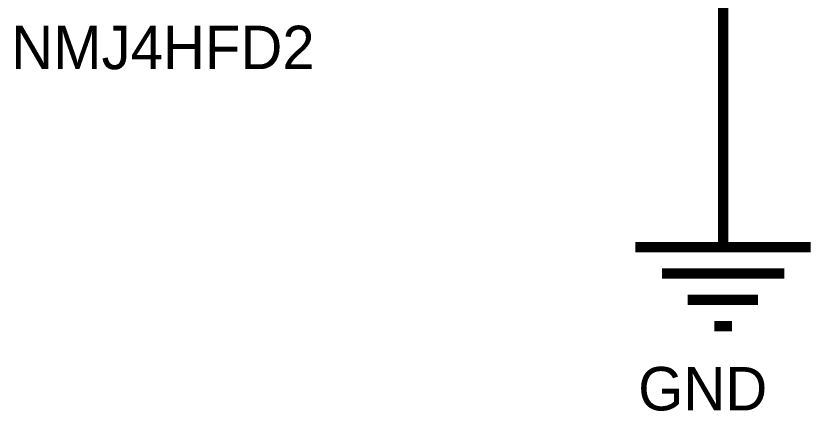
# Model space of a CAD drawing. Header units: inches. Extents: x 0 to 432, y 0 to 280.
# Drawn here: x 48.12 to 71.27, y 150.19 to 161.63 of the extents above; entities that cross this region are included whole.
import ezdxf

# ---------------------------------------------------------------- set-up
doc = ezdxf.new("R2010")
doc.units = ezdxf.units.IN
doc.layers.add('Sheet', color=255, linetype='Continuous')

msp = doc.modelspace()

# ---------------------------------------------------------------- linework, layer by layer
at = {"layer": 'Sheet'}
for points in [[(63.51, 162.553, 0.3, 0.3, 0), (68.586, 162.553, 0.3, 0.3, 0), (68.586, 157.477, 0.3, 0.3, 0)], [(68.586, 157.477, 0.3, 0.3, 0), (68.586, 154.939, 0.3, 0.3, 0)], [(66.048, 154.939, 0.3, 0.3, 0), (71.124, 154.939, 0.3, 0.3, 0)], [(66.812, 154.175, 0.3, 0.3, 0), (70.361, 154.175, 0.3, 0.3, 0)], [(67.564, 153.412, 0.3, 0.3, 0), (69.597, 153.412, 0.3, 0.3, 0)], [(68.328, 152.648, 0.3, 0.3, 0), (68.845, 152.648, 0.3, 0.3, 0)]]:
    msp.add_lwpolyline(points, format="xyseb", dxfattribs=at)

# ---------------------------------------------------------------- texts
for s, p in [('NMJ4HFD2', (47.978, 160.094)), ('GND', (66.127, 150.211))]:
    msp.add_text(s, height=1.2577, dxfattribs=at).set_placement(p)

doc.saveas('drawing.dxf')
